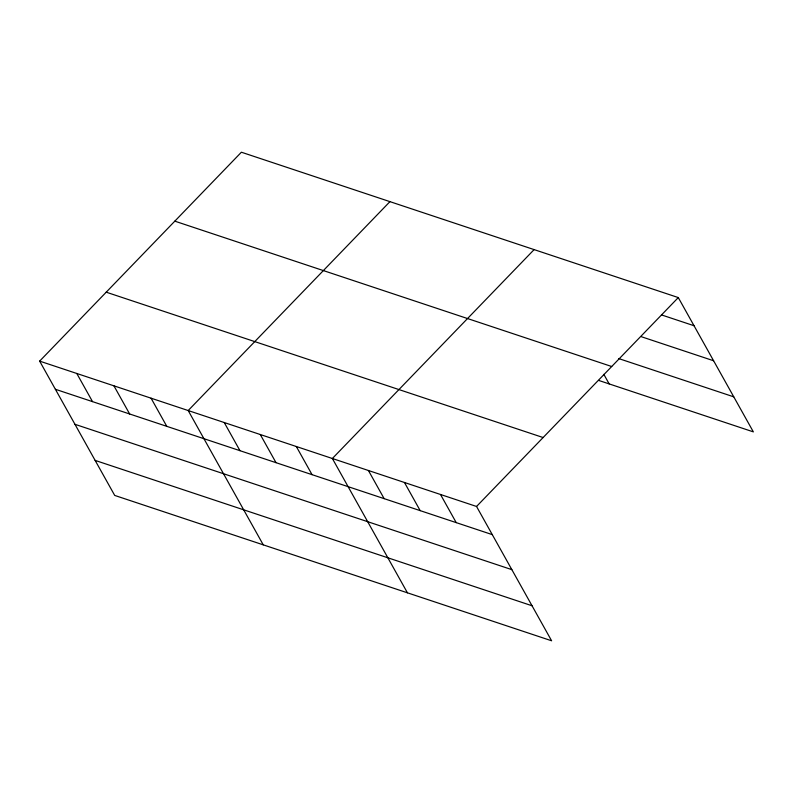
<?xml version="1.0" encoding="UTF-8"?>
<svg xmlns="http://www.w3.org/2000/svg" width="793" height="793" viewBox="0 0 793 793"><rect width="100%" height="100%" fill="white"/><g stroke="black" fill="none" stroke-linecap="round" stroke-linejoin="round"><path stroke-width="1.19" d="M39.65 361.122L476.543 506.469L551.611 640.784L114.707 495.427L39.65 361.122L241.389 152.216L678.293 297.573L753.35 431.878L598.715 380.432M389.938 201.64L188.199 410.536L263.256 544.85M534.115 249.607L332.366 458.503L407.433 592.817M476.543 506.469L678.293 297.573M661.471 314.9L694.024 325.725M641.517 336.777L713.601 360.756M618.669 358.555L733.773 396.847M174.817 221.158L611.71 366.515M106.222 292.181L543.116 437.538M55.381 389.274L492.275 534.621M74.958 424.305L511.862 569.652M95.13 460.396L532.024 605.753M603.84 374.355L609.173 383.911M440.502 494.485L456.233 522.637M404.46 482.491L420.191 510.642M368.418 470.497L384.149 498.648M296.324 446.518L312.055 474.67M260.282 434.524L276.014 462.676M224.241 422.53L239.972 450.682M151.057 398.185L166.788 426.337M113.924 385.824L129.656 413.986M76.782 373.473L92.523 401.625"/></g></svg>
